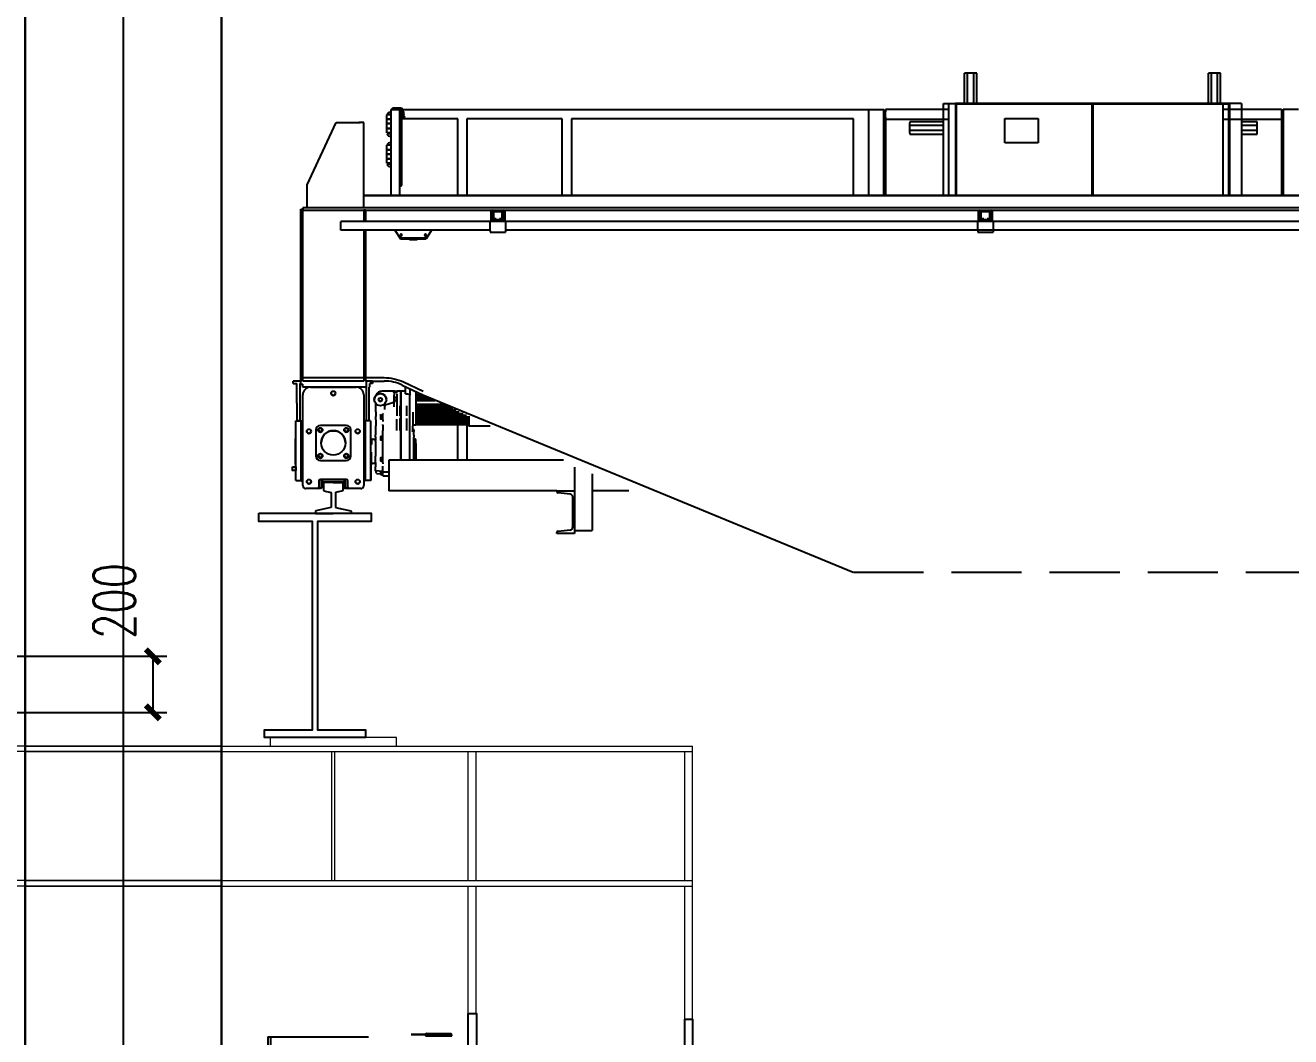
# Model space of a CAD drawing. Extents: x -1899985 to -450366, y 556196 to 2151267.
# Drawn here: x -1088745 to -1084231, y 577231 to 580838 of the extents above; entities that cross this region are included whole.
import ezdxf

# ---------------------------------------------------------------- set-up
doc = ezdxf.new("R2010")
doc.units = 0
doc.header["$LTSCALE"] = 1000
doc.header["$MEASUREMENT"] = 0
for name, pattern in [('DASH', [0.35, 0.25, -0.1]), ('DOTE', [2.42, 2, -0.2, 0.02, -0.2]), ('HIDDEN', [0.375, 0.25, -0.125])]:
    doc.linetypes.add(name, pattern=pattern)
doc.layers.get('Defpoints').update_dxf_attribs({"color": 210})
for name, color, linetype in [('A-AXIS-DOTE', 14, 'DOTE'), ('A-LIN-V', 9, 'Continuous'), ('COLUMN', 9, 'Continuous'), ('CRANE', 11, 'HIDDEN'), ('FAG16-10.02MA1-被', 7, 'Continuous'), ('FAG16-10MA1-端梁结构', 7, 'Continuous'), ('FAG16-20.02MA1-轴', 7, 'Continuous'), ('FHSGH10105-主梁-01', 7, 'Continuous'), ('FHSGH10105-主梁-04', 7, 'Continuous'), ('S-SB', 21, 'Continuous'), ('建-尺寸', 3, 'Continuous')]:
    doc.layers.add(name, color=color, linetype=linetype)
doc.layers.add('S-bkl', color=4, linetype='Continuous', lineweight=0)
doc.styles.add('A-DIM_T3', font='SIMPLEX', dxfattribs={"width": 0.705882, "bigfont": 'GBCBIG'})
doc.dimstyles.new('A-DIM-32-1.57159', dxfattribs={"dimscale": 31.815, "dimtxt": 2.975, "dimasz": 1, "dimexe": 1, "dimexo": 1, "dimgap": 1, "dimtad": 1, "dimdec": 0, "dimlfac": 1.571586, "dimzin": 0, "dimdsep": 46, "dimtxsty": 'A-DIM_T3', "dimblk": 'ARCHTICK', "dimcen": 0.09, "dimclrt": 7, "dimazin": 2, "dimtfac": 1, "dimtdec": 0, "dimtix": 1, "dimtmove": 2, "dimatfit": 3, "dimfxl": 0, "dimtolj": 1, "dimtzin": 0, "dimarcsym": 0})

# ---------------------------------------------------------------- blocks, each defined once
blk = doc.blocks.new('w4234')
at = {"layer": 'FAG16-10.02MA1-被', "color": 2, "linetype": 'Continuous'}
for p, q in [((1592785.4, -79065.9), (1592782.3, -79069.1)), ((1592782.3, -79069.1), (1592783.4, -79069.1)), ((1592782.3, -79069.1), (1592782.3, -79074.3)), ((1592783.4, -79074.3), (1592782.3, -79074.3)), ((1592876.6, -79069.1), (1592783.4, -79069.1)), ((1592783.4, -79074.3), (1592876.6, -79074.3)), ((1592784.7, -79074.3), (1592784.7, -79077.3)), ((1592786.4, -79065.9), (1592785.4, -79065.9)), ((1592786.4, -79065.9), (1592873.4, -79065.9)), ((1592876.6, -79069.1), (1592873.4, -79065.9)), ((1592874.2, -79077.3), (1592874.2, -79074.3)), ((1592876.6, -79074.3), (1592876.6, -79069.1))]:
    blk.add_line(p, q, dxfattribs=at)
at = {"layer": 'FAG16-10MA1-端梁结构', "color": 2, "linetype": 'Continuous'}
blk.add_line((1592782.3, -79069.5), (1592732, -79069.5), dxfattribs=at)
at = {"layer": 'FAG16-20.02MA1-轴', "color": 2, "linetype": 'Continuous'}
blk.add_line((1592732, -79069.5), (1592782.3, -79069.5), dxfattribs=at)
at = {"layer": 'FHSGH10105-主梁-01', "color": 2, "linetype": 'Continuous'}
for p, q in [((1592220.4, -79077.3), (1592220.4, -80420.6)), ((1592220.4, -79077.3), (1592579.4, -79077.3)), ((1592229.4, -79077.3), (1592229.4, -80420.6))]:
    blk.add_line(p, q, dxfattribs=at)
blk = doc.blocks.new('55555555rrrrrr-M')
at = {"layer": 'CRANE', "linetype": 'ByBlock', "ltscale": 2}
for points in [[(1510459, 580367.5), (1510859, 580367.5), (1510859, 580337.8), (1510668, 580337.8), (1510668, 579595.5), (1510839, 579595.5), (1510839, 579567.5), (1510479, 579567.5), (1510479, 579595.5), (1510650, 579595.5), (1510650, 580337.8), (1510459, 580337.8), (1510459, 580367.5)], [(1511205.4, 578182.9), (1511205.4, 578582.9), (1511235.1, 578582.9), (1511235.1, 578391.9), (1511977.4, 578391.9), (1511977.4, 578562.9), (1512005.4, 578562.9), (1512005.4, 578202.9), (1511977.4, 578202.9), (1511977.4, 578373.9), (1511235.1, 578373.9), (1511235.1, 578182.9), (1511205.4, 578182.9)]]:
    blk.add_lwpolyline(points, dxfattribs=at)
at = {"layer": 'S-bkl'}
for p, q in [((1509625.4, 579537.5), (1512005.4, 579537.5)), ((1512005.4, 578562.9), (1512005.4, 579537.5)), ((1509625.4, 579517.5), (1512005.4, 579517.5)), ((1510719, 579057.5), (1510719, 579517.5)), ((1510729, 579057.5), (1510729, 579517.5)), ((1511205.4, 579057.5), (1511205.4, 579517.5)), ((1511233.4, 579057.5), (1511233.4, 579517.5)), ((1511977.4, 579057.5), (1511977.4, 579517.5)), ((1509625.4, 579057.5), (1512005.4, 579057.5)), ((1509625.4, 579037.5), (1512005.4, 579037.5)), ((1511205.4, 578582.9), (1511205.4, 579037.5)), ((1511233.4, 578582.9), (1511233.4, 579037.5)), ((1511977.4, 578562.9), (1511977.4, 579037.5))]:
    blk.add_line(p, q, dxfattribs=at)
blk.add_lwpolyline([(1510499, 579537.5), (1510949, 579537.5), (1510949, 579567.5), (1510499, 579567.5)], close=True, dxfattribs=at)
at = {"layer": 'FHSGH10105-主梁-04'}
blk.add_blockref('w4234', (-81729.8, 657578.1), dxfattribs=at)
blk = doc.blocks.new('11')
at = {"color": 1, "linetype": 'DASH'}
blk.add_lwpolyline([(1594308.9, -77420.6), (1605666.4, -77420.6)], dxfattribs=at)
at = {"layer": 'A-LIN-V', "color": 1}
for p, q in [((1594716.4, -75640.3), (1594705.6, -75640.3)), ((1594705.6, -75749), (1594705.6, -75640.3)), ((1594716.4, -75640.3), (1594705.6, -75640.3)), ((1594705.6, -75749), (1594705.6, -75640.3)), ((1594738.2, -75640.3), (1594716.4, -75640.3)), ((1594716.4, -75749), (1594716.4, -75640.3)), ((1594738.2, -75640.3), (1594716.4, -75640.3)), ((1594716.4, -75749), (1594716.4, -75640.3)), ((1594738.2, -75749), (1594738.2, -75640.3)), ((1594749.1, -75640.3), (1594738.2, -75640.3)), ((1594738.2, -75749), (1594738.2, -75640.3)), ((1594749.1, -75640.3), (1594738.2, -75640.3)), ((1594749.1, -75749), (1594749.1, -75640.3)), ((1594749.1, -75749), (1594749.1, -75640.3)), ((1595586, -75640.3), (1595575.2, -75640.3)), ((1595575.2, -75749), (1595575.2, -75640.3)), ((1595586, -75640.3), (1595575.2, -75640.3)), ((1595575.2, -75749), (1595575.2, -75640.3)), ((1595607.8, -75640.3), (1595586, -75640.3)), ((1595586, -75749), (1595586, -75640.3)), ((1595607.8, -75640.3), (1595586, -75640.3)), ((1595586, -75749), (1595586, -75640.3)), ((1595607.8, -75749), (1595607.8, -75640.3)), ((1595618.7, -75640.3), (1595607.8, -75640.3)), ((1595607.8, -75749), (1595607.8, -75640.3)), ((1595618.7, -75640.3), (1595607.8, -75640.3)), ((1595618.7, -75749), (1595618.7, -75640.3)), ((1595618.7, -75749), (1595618.7, -75640.3)), ((1592651.5, -75781), (1592651.5, -75780.1)), ((1592651.5, -75780.1), (1592658.8, -75780.1)), ((1592658.8, -75770.7), (1592658.8, -75770.8)), ((1592658.8, -75770.7), (1592662.9, -75770.7)), ((1592658.8, -75770.8), (1592658.8, -76077.3)), ((1592691.4, -75770.8), (1592658.8, -75770.8)), ((1592662.9, -75770.3), (1592662.9, -75770.8)), ((1592665.1, -75770.8), (1592665.1, -75770.3)), ((1592665.1, -75770.7), (1592698.2, -75770.7)), ((1592695, -75764.9), (1592668.3, -75764.9)), ((1592668.3, -75767), (1592695, -75767)), ((1592694.6, -75770.8), (1592668.5, -75770.8)), ((1592691.4, -76077.3), (1592691.4, -75770.8)), ((1592697.9, -76039.3), (1592697.9, -75774.1)), ((1592697.9, -75780.1), (1592698.2, -75780.1)), ((1592698.2, -75770.3), (1592698.2, -75792)), ((1592700.4, -75792), (1592700.4, -75770.3)), ((1592700.4, -75770.7), (1594363.2, -75770.7)), ((1592700.4, -75777.9), (1592705.8, -75777.9)), ((1592700.4, -75781.8), (1592705.8, -75781.8)), ((1592705.8, -75781.8), (1592705.8, -75777.9)), ((1592705.8, -75787.9), (1592705.8, -75781.8)), ((1594363.2, -75770.7), (1594363.2, -76077.3)), ((1594363.2, -75770.7), (1594417.5, -75770.7)), ((1594417.5, -76077.3), (1594417.5, -75770.7)), ((1594419.2, -75778.4), (1594419.2, -75797.9)), ((1594648.7, -75770.7), (1594423, -75770.7)), ((1594423, -75770.7), (1594423, -75778.4)), ((1594423, -75797.9), (1594423, -75778.4)), ((1594630.6, -75749), (1594673, -75749)), ((1594630.6, -76077.3), (1594630.6, -75749)), ((1594648.7, -75749), (1595627, -75749)), ((1594648.7, -75749), (1594648.7, -76077.3)), ((1595651.3, -75749), (1594673, -75749)), ((1594673, -75749), (1594673, -76077.3)), ((1594675.7, -75751.7), (1594675.7, -76077.3)), ((1595161, -75751.7), (1594675.7, -75751.7)), ((1595161, -76077.3), (1595161, -75751.7)), ((1595163.2, -75751.7), (1595163.2, -76077.3)), ((1595648.5, -75751.7), (1595163.2, -75751.7)), ((1595627, -75749), (1595627, -76077.3)), ((1595836.3, -75770.7), (1595627, -75770.7)), ((1595648.5, -76077.3), (1595648.5, -75751.7)), ((1595693.6, -75749), (1595651.3, -75749)), ((1595651.3, -76077.3), (1595651.3, -75749)), ((1595693.6, -75749), (1595693.6, -76077.3)), ((1595836.3, -75770.7), (1595836.3, -75778.4)), ((1595836.3, -75778.4), (1595836.3, -75797.9)), ((1595840.1, -75797.9), (1595840.1, -75778.4)), ((1595841.7, -75770.7), (1595841.7, -76077.3)), ((1595896.1, -75770.7), (1595841.7, -75770.7)), ((1592360.3, -76039.2), (1592463.5, -75816.4)), ((1592463.5, -75816.4), (1592545.1, -75816.4)), ((1592532.7, -75816.4), (1592550.1, -75816.4)), ((1592562.4, -75816.4), (1592545.1, -75816.4)), ((1592562.4, -76120.8), (1592562.4, -75816.4)), ((1592658.8, -75789.2), (1592644.6, -75789.2)), ((1592644.6, -75805), (1592644.6, -75789.2)), ((1592658.8, -75805), (1592644.6, -75805)), ((1592644.6, -75820.7), (1592644.6, -75805)), ((1592644.6, -75805), (1592658.8, -75805)), ((1592658.8, -75820.7), (1592644.6, -75820.7)), ((1592658.8, -75821.8), (1592644.6, -75821.8)), ((1592644.6, -75837.6), (1592644.6, -75821.8)), ((1592650.1, -75821.8), (1592650.1, -75820.7)), ((1592698.2, -75786.6), (1592697.9, -75786.6)), ((1592897.9, -75803.4), (1592697.9, -75803.4)), ((1592700.4, -75787.9), (1592705.8, -75787.9)), ((1592705.8, -75788.8), (1592700.4, -75788.8)), ((1592709.1, -75795.3), (1592703.6, -75795.3)), ((1592703.6, -75797.5), (1592709.1, -75797.5)), ((1592705.8, -75787.9), (1592705.8, -75788.8)), ((1592709.1, -75797.5), (1592709.1, -75795.3)), ((1592897.9, -76077.3), (1592897.9, -75803.4)), ((1593270.7, -75803.4), (1592930.5, -75803.4)), ((1592930.5, -75803.4), (1592930.5, -76077.3)), ((1593270.7, -76077.3), (1593270.7, -75803.4)), ((1594308.8, -75803.4), (1593303.3, -75803.4)), ((1593303.3, -75803.4), (1593303.3, -76077.3)), ((1594308.8, -76077.3), (1594308.8, -75803.4)), ((1594423, -75797.9), (1594423, -75805.5)), ((1594423, -75805.5), (1594423, -76077.3)), ((1594648.7, -75805.5), (1594423, -75805.5)), ((1594509.9, -75814.3), (1594509.9, -75817.5)), ((1594630.6, -75814.3), (1594509.9, -75814.3)), ((1594509.9, -75827.3), (1594509.9, -75817.5)), ((1594509.9, -75844.7), (1594509.9, -75827.3)), ((1594630.6, -75827.3), (1594509.9, -75827.3)), ((1594848.6, -75801.7), (1594968.2, -75801.7)), ((1594848.6, -75888.7), (1594848.6, -75801.7)), ((1594968.2, -75801.7), (1594968.2, -75888.7)), ((1595836.3, -75805.5), (1595627, -75805.5)), ((1595749.3, -75814.3), (1595693.6, -75814.3)), ((1595749.3, -75827.3), (1595693.6, -75827.3)), ((1595749.3, -75817.5), (1595749.3, -75814.3)), ((1595749.3, -75827.3), (1595749.3, -75817.5)), ((1595749.3, -75844.7), (1595749.3, -75827.3)), ((1595836.3, -75797.9), (1595836.3, -75805.5)), ((1595836.3, -75805.5), (1595836.3, -76077.3)), ((1592644.6, -75837.6), (1592658.8, -75837.6)), ((1592644.6, -75853.3), (1592644.6, -75837.6)), ((1592658.8, -75837.6), (1592644.6, -75837.6)), ((1592658.8, -75853.3), (1592644.6, -75853.3)), ((1592658.8, -75856.6), (1592645.7, -75856.6)), ((1592650.1, -75856.6), (1592650.1, -75853.3)), ((1594630.6, -75844.7), (1594509.9, -75844.7)), ((1594509.9, -75854.4), (1594509.9, -75844.7)), ((1594509.9, -75854.4), (1594509.9, -75857.7)), ((1594509.9, -75857.7), (1594630.6, -75857.7)), ((1595749.3, -75844.7), (1595693.6, -75844.7)), ((1595693.6, -75857.7), (1595749.3, -75857.7)), ((1595749.3, -75854.4), (1595749.3, -75844.7)), ((1595749.3, -75857.7), (1595749.3, -75854.4)), ((1592658.8, -75897.9), (1592644.6, -75897.9)), ((1592644.6, -75913.7), (1592644.6, -75897.9)), ((1592644.6, -75913.7), (1592658.8, -75913.7)), ((1592658.8, -75913.7), (1592644.6, -75913.7)), ((1592644.6, -75929.4), (1592644.6, -75913.7)), ((1594968.2, -75888.7), (1594848.6, -75888.7)), ((1592658.8, -75929.4), (1592644.6, -75929.4)), ((1592658.8, -75930.5), (1592644.6, -75930.5)), ((1592644.6, -75946.3), (1592644.6, -75930.5)), ((1592658.8, -75946.3), (1592644.6, -75946.3)), ((1592644.6, -75946.3), (1592658.8, -75946.3)), ((1592644.6, -75962), (1592644.6, -75946.3)), ((1592658.8, -75962), (1592644.6, -75962)), ((1592658.8, -75965.3), (1592645.7, -75965.3)), ((1592650.1, -75930.5), (1592650.1, -75929.4)), ((1592650.1, -75965.3), (1592650.1, -75962)), ((1592360.3, -76120.8), (1592360.3, -76039.2)), ((1592691.4, -76042.5), (1592694.6, -76042.5)), ((1592562.4, -76077.3), (1605899.7, -76077.3)), ((1598840.1, -76077.3), (1592562.4, -76077.3)), ((1592338.5, -76125.1), (1592345, -76125.1)), ((1592338.5, -76640.8), (1592338.5, -76125.1)), ((1598840.1, -76120.8), (1592345, -76120.8)), ((1592345, -76120.8), (1592345, -76125.1)), ((1592345, -76640.8), (1592345, -76125.1)), ((1592345, -76129.5), (1592562.4, -76129.5)), ((1592569, -76129.5), (1592562.4, -76129.5)), ((1592562.4, -76129.5), (1592562.4, -76169.9)), ((1592569, -76129.5), (1593245.1, -76129.5)), ((1592569, -76129.5), (1592569, -76169.9)), ((1593016.3, -76166.7), (1593016.3, -76134.3)), ((1593018.7, -76134.3), (1593018.7, -76164.3)), ((1593021.2, -76129.5), (1593060.3, -76129.5)), ((1593027.7, -76131.9), (1593021.2, -76131.9)), ((1593024.4, -76135.2), (1593024.4, -76159.1)), ((1593026.1, -76159.1), (1593026.1, -76135.2)), ((1593053.8, -76131.9), (1593027.7, -76131.9)), ((1593027.7, -76133.5), (1593053.8, -76133.5)), ((1593060.3, -76131.9), (1593053.8, -76131.9)), ((1593055.4, -76135.2), (1593055.4, -76159.1)), ((1593057, -76159.1), (1593057, -76135.2)), ((1593062.7, -76164.2), (1593062.7, -76134.3)), ((1593065.2, -76134.3), (1593065.2, -76166.6)), ((1593245.1, -76129.5), (1594075.6, -76129.5)), ((1594075.6, -76129.5), (1605899.7, -76129.5)), ((1594755.5, -76166.7), (1594755.5, -76134.3)), ((1594757.9, -76134.3), (1594757.9, -76164.3)), ((1594760.4, -76129.5), (1594799.5, -76129.5)), ((1594766.9, -76131.9), (1594760.4, -76131.9)), ((1594763.6, -76135.2), (1594763.6, -76159.1)), ((1594765.3, -76159.1), (1594765.3, -76135.2)), ((1594793, -76131.9), (1594766.9, -76131.9)), ((1594766.9, -76133.5), (1594793, -76133.5)), ((1594799.5, -76131.9), (1594793, -76131.9)), ((1594794.6, -76135.2), (1594794.6, -76159.1)), ((1594796.2, -76159.1), (1594796.2, -76135.2)), ((1594801.9, -76164.2), (1594801.9, -76134.3)), ((1594804.4, -76134.3), (1594804.4, -76166.6)), ((1593212.5, -76169.9), (1592480.9, -76169.9)), ((1592480.9, -76173.2), (1592480.9, -76169.9)), ((1593013.6, -76169.9), (1592480.9, -76169.9)), ((1592480.9, -76173.2), (1592480.9, -76169.9)), ((1592480.9, -76200.4), (1592480.9, -76173.2)), ((1592480.9, -76197.1), (1592480.9, -76173.2)), ((1593013.6, -76166.7), (1593016.3, -76166.7)), ((1593013.6, -76166.7), (1593013.6, -76172.1)), ((1593013.6, -76202.6), (1593013.6, -76172.1)), ((1593019, -76164), (1593016.3, -76166.7)), ((1593016.3, -76166.7), (1593019, -76166.7)), ((1593019, -76162.3), (1593027.7, -76162.3)), ((1593019, -76166.7), (1593019, -76162.3)), ((1593019, -76166.7), (1593062.5, -76166.7)), ((1593034.8, -76160.7), (1593027.7, -76160.7)), ((1593027.7, -76162.3), (1593034.8, -76162.3)), ((1593034.8, -76162.3), (1593034.8, -76160.7)), ((1593034.8, -76162.3), (1593046.7, -76162.3)), ((1593053.8, -76160.7), (1593046.7, -76160.7)), ((1593046.7, -76160.7), (1593046.7, -76162.3)), ((1593046.7, -76162.3), (1593053.8, -76162.3)), ((1593053.8, -76162.3), (1593062.5, -76162.3)), ((1593062.5, -76166.7), (1593062.5, -76162.3)), ((1593065.2, -76166.7), (1593062.5, -76164)), ((1593062.5, -76166.7), (1593065.2, -76166.7)), ((1593065.2, -76166.7), (1593068, -76166.7)), ((1593068, -76166.7), (1593068, -76172.1)), ((1594752.8, -76169.9), (1593068, -76169.9)), ((1593068, -76172.1), (1593068, -76202.6)), ((1594082.1, -76169.9), (1593238.6, -76169.9)), ((1595647.6, -76169.9), (1594108.2, -76169.9)), ((1594752.8, -76166.7), (1594755.5, -76166.7)), ((1594752.8, -76166.7), (1594752.8, -76172.1)), ((1594752.8, -76202.6), (1594752.8, -76172.1)), ((1594758.2, -76164), (1594755.5, -76166.7)), ((1594755.5, -76166.7), (1594758.2, -76166.7)), ((1594758.2, -76162.3), (1594766.9, -76162.3)), ((1594758.2, -76166.7), (1594758.2, -76162.3)), ((1594758.2, -76166.7), (1594801.7, -76166.7)), ((1594774, -76160.7), (1594766.9, -76160.7)), ((1594766.9, -76162.3), (1594774, -76162.3)), ((1594774, -76162.3), (1594774, -76160.7)), ((1594774, -76162.3), (1594785.9, -76162.3)), ((1594793, -76160.7), (1594785.9, -76160.7)), ((1594785.9, -76160.7), (1594785.9, -76162.3)), ((1594785.9, -76162.3), (1594793, -76162.3)), ((1594793, -76162.3), (1594801.7, -76162.3)), ((1594801.7, -76166.7), (1594801.7, -76162.3)), ((1594804.4, -76166.7), (1594801.7, -76164)), ((1594801.7, -76166.7), (1594804.4, -76166.7)), ((1594804.4, -76166.7), (1594807.2, -76166.7)), ((1594807.2, -76166.7), (1594807.2, -76172.1)), ((1596207.2, -76169.9), (1594807.2, -76169.9)), ((1594807.2, -76172.1), (1594807.2, -76202.6)), ((1596378.3, -76169.9), (1595673.7, -76169.9)), ((1592480.9, -76200.4), (1592480.9, -76197.1)), ((1592981.8, -76200.4), (1592480.9, -76200.4)), ((1593013.6, -76200.4), (1592480.9, -76200.4)), ((1592562.4, -76200.4), (1592562.4, -76640.8)), ((1592569, -76200.4), (1592569, -76640.8)), ((1592673.6, -76200.4), (1592692.9, -76231.2)), ((1592785.3, -76229.1), (1592692.9, -76229.1)), ((1592692.9, -76229.1), (1592692.9, -76231.2)), ((1592692.9, -76231.2), (1592725.5, -76231.2)), ((1592725.5, -76231.2), (1592725.5, -76235.6)), ((1592752.7, -76235.6), (1592725.5, -76235.6)), ((1592752.7, -76231.2), (1592752.7, -76235.6)), ((1592752.7, -76231.2), (1592785.3, -76231.2)), ((1592804.6, -76200.4), (1592785.3, -76231.2)), ((1592785.3, -76231.2), (1592785.3, -76229.1)), ((1593013.6, -76202.6), (1593013.6, -76208)), ((1593013.6, -76208), (1593068, -76208)), ((1593525.3, -76200.4), (1593068, -76200.4)), ((1594752.8, -76200.4), (1593068, -76200.4)), ((1593068, -76202.6), (1593068, -76208)), ((1594394.9, -76200.4), (1593590.5, -76200.4)), ((1595264.5, -76200.4), (1594460.1, -76200.4)), ((1594752.8, -76202.6), (1594752.8, -76208)), ((1594752.8, -76208), (1594807.2, -76208)), ((1596207.2, -76200.4), (1594807.2, -76200.4)), ((1594807.2, -76202.6), (1594807.2, -76208)), ((1592338.5, -76640.8), (1592345, -76640.8)), ((1592338.5, -76749.5), (1592338.5, -76640.8)), ((1592345, -76738.7), (1592345, -76640.8)), ((1592562.4, -76640.8), (1592562.4, -76738.7)), ((1592569, -76640.8), (1592562.4, -76640.8)), ((1592569, -76640.8), (1592569, -76738.7)), ((1592562.4, -76727.8), (1592345, -76727.8)), ((1592635, -76727.8), (1592569, -76727.8)), ((1592311.1, -76747.3), (1592311.1, -76738.7)), ((1592338.5, -76738.7), (1592311.1, -76738.7)), ((1592311.1, -76747.3), (1592323.6, -76747.3)), ((1592323.6, -76818), (1592323.6, -76747.3)), ((1592338.5, -76738.7), (1592332.7, -76738.7)), ((1592334.5, -76747.3), (1592338.5, -76747.3)), ((1592334.5, -76747.3), (1592334.5, -76818)), ((1592338.5, -76749.5), (1592345, -76749.5)), ((1592562.4, -76738.7), (1592345, -76738.7)), ((1592345, -76760.4), (1592345, -76749.5)), ((1592570.4, -76760.4), (1592345, -76760.4)), ((1592372.2, -76760.4), (1592535.3, -76760.4)), ((1592535.3, -76760.4), (1592372.2, -76760.4)), ((1592405.4, -76760.4), (1592382.5, -76760.4)), ((1592405.4, -76760.4), (1592382.5, -76760.4)), ((1592435.3, -76760.4), (1592412.4, -76760.4)), ((1592435.3, -76760.4), (1592412.4, -76760.4)), ((1592464.6, -76760.4), (1592442.9, -76760.4)), ((1592464.6, -76760.4), (1592442.9, -76760.4)), ((1592495.1, -76760.4), (1592472.2, -76760.4)), ((1592495.1, -76760.4), (1592472.2, -76760.4)), ((1592524.9, -76760.4), (1592502.1, -76760.4)), ((1592524.9, -76760.4), (1592502.1, -76760.4)), ((1592584.2, -76738.7), (1592569, -76738.7)), ((1592570.4, -76738.7), (1592570.4, -76881.1)), ((1592584.2, -76760.4), (1592581.2, -76760.4)), ((1592581.2, -76881.1), (1592581.2, -76760.4)), ((1592584.2, -76738.7), (1592584.2, -76738.7)), ((1592584.2, -76738.7), (1592635, -76738.7)), ((1592593.7, -76738.7), (1592584.2, -76738.7)), ((1592584.2, -76760.4), (1592584.2, -76747.3)), ((1592593.7, -76747.3), (1592584.2, -76747.3)), ((1592593.7, -76738.7), (1592593.7, -76747.3)), ((1592665.5, -76774.5), (1592627.1, -76774.5)), ((1592672.7, -76774.5), (1592665.5, -76774.5)), ((1592665.5, -76774.5), (1592672.7, -76774.5)), ((1592670.6, -76776.7), (1592670.6, -76780)), ((1592672.7, -76774.5), (1592680.3, -76774.5)), ((1592672.7, -76774.5), (1592680.3, -76774.5)), ((1592673.6, -76778.3), (1592680.3, -76778.3)), ((1592694.5, -76774.5), (1592680.3, -76774.5)), ((1592694.5, -76774.5), (1592680.3, -76774.5)), ((1592680.3, -76774.9), (1592680.3, -76774.5)), ((1592680.3, -76774.9), (1592680.3, -76779.1)), ((1592710.8, -76774.5), (1592694.5, -76774.5)), ((1592694.5, -76774.9), (1592694.5, -76774.5)), ((1592710.8, -76774.5), (1592694.5, -76774.5)), ((1592694.5, -76774.9), (1592694.5, -76774.5)), ((1592694.5, -76774.9), (1592694.5, -76788.7)), ((1592694.5, -76788.7), (1592694.5, -76774.9)), ((1592699.3, -76752.9), (1592773.7, -76787.6)), ((1592774, -76775.7), (1592703.9, -76743.1)), ((1592710.8, -76784.3), (1592710.8, -76758.3)), ((1592727.1, -76765.9), (1592727.1, -76786.2)), ((1592747.7, -76775.5), (1592747.7, -76896.1)), ((1592323.6, -76818), (1592323.6, -76881)), ((1592334.5, -76818), (1592334.5, -76881)), ((1592345, -77111.5), (1592345, -76787.6)), ((1592562.4, -76787.6), (1592562.4, -77111.5)), ((1592605.3, -76840.8), (1592605.3, -76819.3)), ((1592642, -76822.1), (1592666.5, -76815.5)), ((1592670.6, -76781.1), (1592670.6, -76780)), ((1592670.6, -76781.2), (1592670.6, -76781.1)), ((1592670.6, -76781.2), (1592670.6, -76786.4)), ((1592670.6, -76786.4), (1592670.6, -76789.6)), ((1592670.6, -76802.8), (1592670.6, -76789.6)), ((1592670.6, -76812.4), (1592670.6, -76802.8)), ((1592670.6, -76812.4), (1592670.6, -76814.7)), ((1592670.6, -76830.3), (1592670.6, -76814.7)), ((1592672.7, -76778.9), (1592680.3, -76778.9)), ((1592672.7, -76809), (1592672.7, -76796.6)), ((1592673.6, -76795.7), (1592680.3, -76795.7)), ((1592680.3, -76809.9), (1592673.6, -76809.9)), ((1592680.3, -76784.3), (1592680.3, -76788.7)), ((1592680.3, -76788.7), (1592680.3, -76802.2)), ((1592680.3, -76802.2), (1592680.3, -76862.3)), ((1592694.5, -76788.7), (1592694.5, -76802.2)), ((1592694.5, -76802.2), (1592694.5, -76788.7)), ((1592694.5, -76802.2), (1592694.5, -76827)), ((1592694.5, -76827), (1592694.5, -76802.2)), ((1592727.1, -76786.2), (1592727.1, -76788.7)), ((1592727.1, -76802.2), (1592727.1, -76788.7)), ((1592727.1, -77021.3), (1592727.1, -76802.2)), ((1592747.7, -76786.2), (1592770.4, -76786.2)), ((1592747.7, -76787.8), (1592773.8, -76787.8)), ((1592747.7, -76791.8), (1592782.5, -76791.8)), ((1592747.7, -76794.5), (1592788.2, -76794.5)), ((1592747.7, -76797.7), (1592795, -76797.7)), ((1592747.7, -76799.9), (1592799.9, -76799.9)), ((1592747.7, -76803.6), (1592807.7, -76803.6)), ((1592747.7, -76808.1), (1592817.4, -76808.1)), ((1592747.7, -76821.1), (1592845.6, -76821.1)), ((1592747.7, -76823.3), (1592850.3, -76823.3)), ((1592773.7, -76787.6), (1594307.8, -77420.2)), ((1592605.3, -76848.8), (1592605.3, -76840.8)), ((1592605.3, -76848.8), (1592605.3, -76865.6)), ((1592605.3, -76877.6), (1592605.3, -76865.6)), ((1592622.7, -76874.2), (1592622.7, -76861.8)), ((1592624.9, -76860.9), (1592623, -76860.7)), ((1592623.6, -76860.9), (1592630.3, -76860.9)), ((1592630.3, -76854.4), (1592630.3, -76855.9)), ((1592630.3, -76859.1), (1592630.3, -76855.9)), ((1592630.3, -76862.3), (1592630.3, -76859.1)), ((1592630.3, -76874.2), (1592630.3, -76862.3)), ((1592638, -76840.1), (1592638, -76827.4)), ((1592691.2, -76827), (1592691.2, -76863.4)), ((1592694.5, -76827), (1592694.5, -76829.8)), ((1592694.5, -76829.8), (1592694.5, -76827)), ((1592694.5, -76829.8), (1592694.5, -76835.5)), ((1592694.5, -76835.5), (1592694.5, -76829.8)), ((1592694.5, -76838.3), (1592694.5, -76835.5)), ((1592694.5, -76835.5), (1592694.5, -76838.3)), ((1592694.5, -76838.3), (1592694.5, -76852.1)), ((1592694.5, -76852.1), (1592694.5, -76838.3)), ((1592694.5, -76854.9), (1592694.5, -76852.1)), ((1592694.5, -76852.1), (1592694.5, -76854.9)), ((1592694.5, -76854.9), (1592694.5, -76860.5)), ((1592694.5, -76860.5), (1592694.5, -76854.9)), ((1592694.5, -76860.5), (1592694.5, -76863.4)), ((1592694.5, -76863.4), (1592694.5, -76860.5)), ((1592694.5, -76863.4), (1592694.5, -76872.6)), ((1592694.5, -76872.6), (1592694.5, -76863.4)), ((1592716.2, -76863.4), (1592716.2, -76827)), ((1592736.9, -76849.5), (1592736.9, -76891.4)), ((1592747.7, -76825.6), (1592855.2, -76825.6)), ((1592747.7, -76827.9), (1592860.1, -76827.9)), ((1592747.7, -76829.3), (1592863.1, -76829.3)), ((1592747.7, -76831.6), (1592868, -76831.6)), ((1592747.7, -76834.7), (1592874.8, -76834.7)), ((1592747.7, -76836.1), (1592877.7, -76836.1)), ((1592747.7, -76837.4), (1592880.4, -76837.4)), ((1592747.7, -76841.5), (1592889.2, -76841.5)), ((1592747.7, -76843), (1592892.5, -76843)), ((1592747.7, -76848), (1592903.1, -76848)), ((1592747.7, -76854.2), (1592916.6, -76854.2)), ((1592747.7, -76860.2), (1592929.3, -76860.2)), ((1592747.7, -76866.7), (1592937.4, -76866.7)), ((1592937.4, -76863.9), (1592937.4, -76899.4)), ((1592319.6, -76935.5), (1592319.6, -76881.1)), ((1592319.6, -76881.1), (1592339.2, -76881.1)), ((1592319.6, -76881.1), (1592339.2, -76881.1)), ((1592334.5, -76881), (1592323.6, -76881)), ((1592329, -76881), (1592339.6, -76881)), ((1592329, -76881.1), (1592329, -76881)), ((1592339.2, -76935.5), (1592339.2, -76881.1)), ((1592339.6, -76913.7), (1592339.6, -76881)), ((1592339.6, -76881), (1592345, -76881)), ((1592339.6, -76881), (1592345, -76881)), ((1592339.6, -76881), (1592339.6, -76881)), ((1592339.6, -76881), (1592345, -76881)), ((1592339.6, -76951.2), (1592339.6, -76913.7)), ((1592340.1, -76881), (1592340.1, -76881)), ((1592340.3, -76881), (1592340.3, -76881)), ((1592391.2, -76913.1), (1592391.2, -77005.5)), ((1592499.9, -76896.8), (1592407.5, -76896.8)), ((1592499.9, -76896.8), (1592407.5, -76896.8)), ((1592516.2, -77005.5), (1592516.2, -76913.1)), ((1592567.9, -76881), (1592562.4, -76881)), ((1592567.9, -76881), (1592562.4, -76881)), ((1592567.9, -76881), (1592562.4, -76881)), ((1592567.9, -76881), (1592567.9, -76913.7)), ((1592567.9, -76881), (1592567.9, -76881)), ((1592570.7, -76881.1), (1592567.9, -76881.1)), ((1592587, -76881.1), (1592567.9, -76881.1)), ((1592567.9, -76913.7), (1592567.9, -76951.2)), ((1592587, -76881.1), (1592576.2, -76881.1)), ((1592587, -76881.1), (1592587, -76935.5)), ((1592607.3, -76910.9), (1592604.3, -76910.9)), ((1592604.3, -76910.9), (1592607.3, -76910.9)), ((1592604.3, -76910.9), (1592604.3, -76930.3)), ((1592605.3, -76877.6), (1592605.3, -76879.5)), ((1592605.3, -76879.5), (1592605.3, -76895.5)), ((1592605.3, -76895.5), (1592605.3, -76898.2)), ((1592605.3, -76910.9), (1592605.3, -76898.2)), ((1592605.3, -76910.9), (1592607.3, -76910.9)), ((1592630.3, -76875.1), (1592623.6, -76875.1)), ((1592630.3, -76877.4), (1592630.3, -76874.2)), ((1592630.3, -76877.4), (1592630.3, -76879.8)), ((1592630.3, -76879.8), (1592630.3, -76883)), ((1592630.3, -76896.5), (1592630.3, -76893.5)), ((1592630.3, -76896.5), (1592630.3, -76915.3)), ((1592680.3, -76915.3), (1592680.3, -76874.2)), ((1592691.2, -76872.6), (1592691.2, -76915.3)), ((1592694.5, -76872.6), (1592694.5, -76875.5)), ((1592694.5, -76875.5), (1592694.5, -76872.6)), ((1592694.5, -76875.5), (1592694.5, -76881.1)), ((1592694.5, -76881.1), (1592694.5, -76875.5)), ((1592694.5, -76883.9), (1592694.5, -76881.1)), ((1592694.5, -76881.1), (1592694.5, -76883.9)), ((1592694.5, -76883.9), (1592694.5, -76894)), ((1592694.5, -76894), (1592694.5, -76883.9)), ((1592694.5, -76896.9), (1592694.5, -76894)), ((1592694.5, -76894), (1592694.5, -76896.9)), ((1592694.5, -76896.9), (1592694.5, -76915.3)), ((1592694.5, -76915.3), (1592694.5, -76896.9)), ((1592716.2, -76915.3), (1592716.2, -76872.6)), ((1592736.9, -76891.4), (1592736.9, -76898.3)), ((1592736.9, -76914.2), (1592736.9, -76898.3)), ((1592736.9, -76911.5), (1592739, -76911.5)), ((1592736.9, -76911.5), (1592739, -76911.5)), ((1592747.7, -76896.1), (1592739, -76896.1)), ((1592741.2, -76913.7), (1592741.2, -76919.2)), ((1592747.7, -76871.1), (1592937.4, -76871.1)), ((1592747.7, -76873.4), (1592937.4, -76873.4)), ((1592747.7, -76875.9), (1592937.4, -76875.9)), ((1592747.7, -76880.1), (1592937.4, -76880.1)), ((1592747.7, -76883.9), (1592937.4, -76883.9)), ((1592747.7, -76887.2), (1592937.4, -76887.2)), ((1592747.7, -76889.9), (1592937.4, -76889.9)), ((1592747.7, -76892.5), (1592937.4, -76892.5)), ((1592747.7, -76893.9), (1592937.4, -76893.9)), ((1592937.4, -76895), (1592747.7, -76895)), ((1592897.9, -76981.8), (1592897.9, -76895)), ((1592930.5, -76895), (1592930.5, -77021.3)), ((1593013.4, -76899.4), (1592937.4, -76899.4)), ((1592317.4, -76949.1), (1592317.4, -77030.5)), ((1592319.6, -77038.7), (1592319.6, -76935.5)), ((1592339.2, -77038.7), (1592339.2, -76935.5)), ((1592339.2, -76946.3), (1592339.6, -76946.3)), ((1592339.2, -76951.8), (1592345, -76951.8)), ((1592339.6, -76951.2), (1592345, -76951.2)), ((1592339.6, -76951.2), (1592339.6, -76951.8)), ((1592562.4, -76951.2), (1592567.9, -76951.2)), ((1592562.4, -76951.8), (1592567.4, -76951.8)), ((1592567.4, -76951.2), (1592567.4, -77038.7)), ((1592587, -76935.5), (1592587, -77038.7)), ((1592589.2, -76949.1), (1592589.2, -76958.9)), ((1592590.1, -76949.5), (1592589.2, -76949.5)), ((1592590.1, -76964.6), (1592590.1, -76949.5)), ((1592590.1, -76949.7), (1592590.1, -76964.6)), ((1592590.1, -76957.1), (1592590.1, -76957.1)), ((1592593.4, -76946.3), (1592603.2, -76946.3)), ((1592604.3, -76937.2), (1592604.3, -76930.3)), ((1592604.3, -76937.2), (1592604.3, -76951.2)), ((1592604.3, -76954.5), (1592604.3, -76951.2)), ((1592604.3, -76954.5), (1592604.3, -77006.5)), ((1592622.7, -76949.2), (1592622.7, -76936.8)), ((1592623.6, -76935.9), (1592630.3, -76935.9)), ((1592630.3, -76950.1), (1592623.6, -76950.1)), ((1592630.3, -77025.3), (1592630.3, -76915.3)), ((1592694.5, -76915.3), (1592694.5, -77021.3)), ((1592694.5, -77021.3), (1592694.5, -76915.3)), ((1592741.2, -76932.3), (1592741.2, -76919.2)), ((1592741.2, -76932.3), (1592741.2, -76939.1)), ((1592741.2, -77021.3), (1592741.2, -76939.1)), ((1592742.3, -76946.3), (1592745.6, -76946.3)), ((1592746.7, -76947.4), (1592746.7, -77021.3)), ((1592589.2, -76992), (1592589.2, -77030.5)), ((1592746.7, -76962.6), (1592747.7, -76962.6)), ((1592749.9, -77014.8), (1592749.9, -76964.8)), ((1592897.9, -77021.3), (1592897.9, -76981.8)), ((1592319.6, -77093.1), (1592319.6, -77038.7)), ((1592345, -77027.9), (1592339.2, -77027.9)), ((1592339.6, -77030), (1592339.2, -77030)), ((1592339.2, -77093.1), (1592339.2, -77038.7)), ((1592339.6, -77027.9), (1592339.6, -77032.7)), ((1592345, -77032.7), (1592339.6, -77032.7)), ((1592339.6, -77062.6), (1592339.6, -77032.7)), ((1592339.6, -77032.7), (1592345, -77032.7)), ((1592407.5, -77021.8), (1592499.9, -77021.8)), ((1592567.4, -77027.9), (1592562.4, -77027.9)), ((1592567.9, -77032.7), (1592562.4, -77032.7)), ((1592562.4, -77032.7), (1592567.4, -77032.7)), ((1592567.9, -77032.7), (1592567.9, -77062.6)), ((1592587, -77038.7), (1592587, -77093.1)), ((1592587.9, -77034.6), (1592587.9, -77038.7)), ((1592587.9, -77038.7), (1592587.9, -77093)), ((1592590.2, -77030.5), (1592589.2, -77030.5)), ((1592590.1, -77022.4), (1592590.1, -77022.4)), ((1592596, -77033.2), (1592593.4, -77033.2)), ((1592603.2, -77033.2), (1592596, -77033.2)), ((1592604.3, -77009.8), (1592604.3, -77006.5)), ((1592604.3, -77026.2), (1592604.3, -77009.8)), ((1592604.3, -77029.5), (1592604.3, -77026.2)), ((1592604.3, -77029.5), (1592604.3, -77044.4)), ((1592604.3, -77058.9), (1592604.3, -77044.4)), ((1592604.3, -77049), (1592604.3, -77049.5)), ((1592622.7, -77024.2), (1592622.7, -77011.8)), ((1592623.6, -77010.9), (1592630.3, -77010.9)), ((1592630.3, -77025.1), (1592623.6, -77025.1)), ((1592630.3, -77028.4), (1592630.3, -77025.3)), ((1592630.3, -77030.9), (1592630.3, -77028.4)), ((1592630.3, -77030.9), (1592630.3, -77034.1)), ((1592630.3, -77045.4), (1592630.3, -77042.4)), ((1592630.3, -77063.9), (1592630.3, -77045.4)), ((1593274.8, -77021.3), (1592652.2, -77021.3)), ((1592652.2, -77021.3), (1592652.2, -77130)), ((1592747.7, -77016.9), (1592746.7, -77016.9)), ((1592920, -77021.3), (1592885.8, -77021.3)), ((1593314.2, -77045.4), (1593314.2, -77130)), ((1592319.6, -77093.1), (1592339.2, -77093.1)), ((1592339.2, -77093), (1592339.6, -77093)), ((1592339.6, -77095.2), (1592339.6, -77062.6)), ((1592499.9, -77089.8), (1592407.5, -77089.8)), ((1592410.1, -77089.8), (1592410.1, -77120.3)), ((1592413.6, -77089.8), (1592413.6, -77117)), ((1592493, -77089.8), (1592493, -77117)), ((1592496.5, -77089.8), (1592496.5, -77120.3)), ((1592567.9, -77062.6), (1592567.9, -77095.2)), ((1592587, -77093.1), (1592567.9, -77093.1)), ((1592587.9, -77093), (1592587, -77093)), ((1592630.3, -77061.2), (1592604.3, -77058.9)), ((1592607.5, -77068.8), (1592605.9, -77059)), ((1592607.5, -77068.8), (1592622.7, -77070.2)), ((1592622.7, -77072), (1592622.7, -77060.5)), ((1592630.3, -77072.9), (1592623.6, -77072.9)), ((1592630.3, -77073.7), (1592630.3, -77063.9)), ((1592652.2, -77063.9), (1592630.3, -77063.9)), ((1592630.3, -77076.7), (1592630.3, -77073.7)), ((1592630.3, -77076.7), (1592652.2, -77076.7)), ((1593377.3, -77069.1), (1593377.3, -77271.3)), ((1592339.6, -77095.2), (1592345, -77095.2)), ((1592396.7, -77122.4), (1592355.9, -77122.4)), ((1592408.2, -77122.4), (1592396.7, -77122.4)), ((1592410.1, -77120.3), (1592401, -77120.3)), ((1592402.1, -77095.2), (1592402.1, -77116.9)), ((1592411.7, -77119.1), (1592408.2, -77122.4)), ((1592408.2, -77122.4), (1592408.2, -77120.3)), ((1592413.6, -77117), (1592410.1, -77120.3)), ((1592411, -77120.2), (1592410.6, -77120.2)), ((1592414.6, -77116.9), (1592411, -77120.2)), ((1592411, -77119.8), (1592411, -77120.2)), ((1592411.8, -77118.7), (1592411.7, -77119.1)), ((1592411.7, -77119.1), (1592411.7, -77118.8)), ((1592415, -77101.5), (1592413.6, -77117)), ((1592415.9, -77101.4), (1592414.6, -77116.9)), ((1592414.6, -77106.2), (1592414.6, -77116.9)), ((1592486.5, -77100.6), (1592416.3, -77100.6)), ((1592488.4, -77098.5), (1592418.2, -77098.5)), ((1592419.3, -77102), (1592419.3, -77128.8)), ((1592420.3, -77130.2), (1592445.4, -77136)), ((1592453.7, -77100.6), (1592420.6, -77100.6)), ((1592446.5, -77137.3), (1592446.5, -77188)), ((1592453.7, -77100.6), (1592486.9, -77100.6)), ((1592461, -77137.3), (1592461, -77188)), ((1592487.2, -77130.2), (1592462.1, -77136)), ((1592488.3, -77102), (1592488.3, -77128.8)), ((1592491.1, -77119.1), (1592489.7, -77103.6)), ((1592491.1, -77119.1), (1592491.1, -77100)), ((1592494.6, -77122.4), (1592491.1, -77119.1)), ((1592493, -77117), (1592491.6, -77101.5)), ((1592496.5, -77120.3), (1592493, -77117)), ((1592494.6, -77122.4), (1592494.6, -77118.5)), ((1592510.8, -77122.4), (1592494.6, -77122.4)), ((1592506.5, -77120.3), (1592496.5, -77120.3)), ((1592505.4, -77116.9), (1592505.4, -77095.2)), ((1592551.6, -77122.4), (1592510.8, -77122.4)), ((1592567.9, -77095.2), (1592562.4, -77095.2)), ((1593251.2, -77130), (1592652.2, -77130)), ((1593251.2, -77132.8), (1593251.2, -77130)), ((1593251.2, -77130), (1593314.2, -77130)), ((1593298.4, -77142.2), (1593255.8, -77137.9)), ((1593314.2, -77130), (1593314.2, -77282.2)), ((1593507.9, -77130), (1593377.3, -77130)), ((1593307.7, -77259.7), (1593307.7, -77152.5)), ((1592390.1, -77203.1), (1592390.1, -77210.6)), ((1592390.1, -77210.6), (1592453.7, -77210.6)), ((1592445.4, -77189.3), (1592391.2, -77201.8)), ((1592517.4, -77210.6), (1592453.7, -77210.6)), ((1592462.1, -77189.3), (1592516.3, -77201.8)), ((1592517.4, -77203.1), (1592517.4, -77210.6)), ((1593255.8, -77274.2), (1593298.4, -77269.9)), ((1593314.2, -77271.3), (1593377.3, -77271.3)), ((1593251.2, -77282.2), (1593251.2, -77279.3)), ((1593314.2, -77282.2), (1593251.2, -77282.2))]:
    blk.add_line(p, q, dxfattribs=at)
blk.add_lwpolyline([(1592307.7, -77044.5), (1592320, -77044.5), (1592320, -77058.3), (1592307.7, -77058.3)], close=True, dxfattribs=at)
for centre, radius in [((1592453.7, -76782.1), 7.83), ((1592621.6, -76805), 21.7), ((1592366.8, -76918), 7.83), ((1592407.5, -76913.1), 6.52), ((1592499.9, -76913.1), 6.52), ((1592540.7, -76918), 7.83), ((1592453.7, -76959.3), 43.5), ((1592407.5, -77005.5), 6.52), ((1592499.9, -77005.5), 6.52), ((1592366.8, -77097.4), 7.83), ((1592540.7, -77097.4), 7.83)]:
    blk.add_circle(centre, radius, dxfattribs=at)
for centre, radius, start, end in [((1592654.4, -75789.2), 8.7, 60.002, 180), ((1592668.3, -75770.3), 5.43, 90, 180), ((1592668.3, -75770.3), 3.26, 90, 180), ((1592668.5, -75774.1), 3.26, 90, 90.5496), ((1592694.6, -75774.1), 3.26, 0, 90), ((1592695, -75770.3), 5.43, 360, 90), ((1592695, -75770.3), 3.26, 360, 90), ((1594415.3, -75778.4), 7.61, 0, 73.3985), ((1594415.3, -75778.4), 3.8, 0, 55.1501), ((1595843.9, -75778.4), 7.61, 106.6016, 180), ((1595843.9, -75778.4), 3.8, 124.8499, 180), ((1592703.6, -75792), 5.43, 180, 270), ((1592703.6, -75792), 3.26, 180, 270), ((1594415.3, -75797.9), 3.8, 304.8499, 0), ((1594415.3, -75797.9), 7.61, 286.6016, 0), ((1595843.9, -75797.9), 7.61, 180, 253.3985), ((1595843.9, -75797.9), 3.8, 180, 235.1501), ((1592654.4, -75856.6), 8.7, 180, 299.998), ((1592654.4, -75897.9), 8.7, 60.0019, 180), ((1592654.4, -75965.3), 8.7, 180, 299.9981), ((1592694.6, -76039.3), 3.26, 270, 0), ((1593021.2, -76134.3), 4.89, 90, 180), ((1593021.2, -76134.3), 2.45, 90, 180), ((1593027.7, -76135.2), 3.26, 90, 180), ((1593027.7, -76135.2), 1.63, 90, 180), ((1593053.8, -76135.2), 3.26, 360, 90), ((1593053.8, -76135.2), 1.63, 360, 90), ((1593060.3, -76134.3), 4.89, 0, 90), ((1593060.3, -76134.3), 2.45, 0, 90), ((1594760.4, -76134.3), 4.89, 90, 180), ((1594760.4, -76134.3), 2.45, 90, 180), ((1594766.9, -76135.2), 3.26, 90, 180), ((1594766.9, -76135.2), 1.63, 90, 180), ((1594793, -76135.2), 3.26, 360, 90), ((1594793, -76135.2), 1.63, 360, 90), ((1594799.5, -76134.3), 4.89, 0, 90), ((1594799.5, -76134.3), 2.45, 0, 90), ((1593027.7, -76159.1), 3.26, 180, 270), ((1593027.7, -76159.1), 1.63, 180, 270), ((1593053.8, -76159.1), 1.63, 270, 360), ((1593053.8, -76159.1), 3.26, 270, 0), ((1594766.9, -76159.1), 3.26, 180, 270), ((1594766.9, -76159.1), 1.63, 180, 270), ((1594793, -76159.1), 1.63, 270, 360), ((1594793, -76159.1), 3.26, 270, 360), ((1592695.6, -76218.2), 3.26, 36.3813, 216.3813), ((1592695.6, -76218.2), 3.26, 216.3813, 36.3813), ((1592782.6, -76218.2), 3.26, 46.5128, 226.5128), ((1592782.6, -76218.2), 3.26, 226.5128, 46.5128), ((1592635, -76890.8), 163, 64.9994, 90), ((1592372.2, -76787.6), 27.2, 90, 180), ((1592372.2, -76787.6), 27.2, 90, 180), ((1592535.3, -76787.6), 27.2, 0, 90), ((1592627.1, -76796.3), 21.7, 90, 161.6393), ((1592635, -76890.8), 152.2, 64.9994, 90), ((1592672.7, -76776.7), 2.17, 90, 180), ((1592672.7, -76776.7), 2.17, 90, 180), ((1592673.6, -76779.2), 0.87, 90, 161.286), ((1592453.7, -76782.1), 7.83, 180, 359.9997), ((1592453.7, -76782.1), 7.83, 180, 359.9997), ((1592453.7, -76782.1), 7.83, 269.6803, 272.4617), ((1592621.6, -76805), 21.7, 359.9997, 179.9997), ((1592621.6, -76805), 6.52, 180.0001, 179.9999), ((1592621.6, -76805), 6.52, 180, 359.9997), ((1592643.4, -76827.4), 5.43, 105, 180), ((1592665.1, -76810.3), 5.43, 285, 0), ((1592672.7, -76781.1), 2.17, 90, 180), ((1592673.6, -76796.6), 0.87, 90, 180), ((1592673.6, -76809), 0.87, 180, 270), ((1593400.6, -65976), 10830.2, 266.34794, 266.43437), ((1592625.9, -76857.8), 4.64, 179.997, 206.9395), ((1592623.6, -76861.8), 0.87, 90, 180), ((1592612.7, -76854), 12.3, 325.2997, 326.8004), ((1592661.3, -76869.7), 44.4, 122.1479, 123.2882), ((1592407.5, -76913.1), 16.3, 90, 180), ((1592407.5, -76913.1), 16.3, 90, 180), ((1592407.5, -76913.1), 7.83, 180.0002, 179.9998), ((1592407.5, -76913.1), 7.83, 180, 359.9997), ((1592407.5, -76913.1), 6.52, 180, 359.9997), ((1592499.9, -76913.1), 7.84, 180.0002, 179.9998), ((1592499.9, -76913.1), 7.83, 180, 359.9997), ((1592499.9, -76913.1), 6.52, 180, 359.9997), ((1592499.9, -76913.1), 16.3, 0, 90), ((1592499.9, -76913.1), 16.3, 0, 90), ((1592623.6, -76874.2), 0.87, 180, 270), ((1592739, -76898.3), 2.17, 90, 180), ((1592739, -76913.7), 2.17, 0, 90), ((1592739, -76913.7), 2.17, 0, 90), ((1592325, -76949.1), 7.61, 135.5847, 180), ((1592366.8, -76918), 7.83, 180, 359.9997), ((1592366.8, -76918), 7.83, 180, 359.9997), ((1592366.8, -76918), 7.83, 269.6803, 272.4617), ((1592453.7, -76959.3), 43.5, 359.9997, 179.9997), ((1592540.7, -76918), 7.83, 180, 359.9997), ((1592540.7, -76918), 7.83, 269.6804, 272.4616), ((1592540.7, -76918), 7.83, 269.6803, 272.4617), ((1592581.6, -76949.1), 7.61, 0, 44.4153), ((1592593.4, -76949.5), 3.26, 90, 180), ((1592603.2, -76945.2), 1.09, 270, 0), ((1592623.6, -76936.8), 0.87, 90, 180), ((1592623.6, -76949.2), 0.87, 180, 270), ((1592742.3, -76945.2), 1.09, 180, 270), ((1592745.6, -76947.4), 1.09, 0, 90), ((1592407.5, -77005.5), 7.83, 180.0002, 179.9998), ((1592499.9, -77005.5), 7.83, 180.0002, 179.9998), ((1592747.7, -76964.8), 2.17, 0, 90), ((1592325, -77030.5), 7.61, 180, 224.4477), ((1592407.5, -77005.5), 16.3, 180, 270), ((1592407.5, -77005.5), 7.83, 180, 359.9997), ((1592407.5, -77005.5), 6.52, 180, 359.9997), ((1592499.9, -77005.5), 7.83, 180, 359.9997), ((1592499.9, -77005.5), 6.52, 180, 359.9997), ((1592499.9, -77005.5), 16.3, 270, 0), ((1592581.6, -77030.5), 7.61, 315.5847, 0), ((1592593.3, -77030.1), 3.18, 188.1066, 270.9487), ((1592603.2, -77034.3), 1.09, 0, 90), ((1592623.6, -77011.8), 0.87, 90, 180), ((1592623.6, -77024.2), 0.87, 180, 270), ((1592747.7, -77014.8), 2.17, 270, 0), ((1592407.5, -77095.2), 5.43, 90, 180), ((1592499.9, -77095.2), 5.43, 0, 90), ((1592623.6, -77072), 0.87, 180, 270), ((1592355.9, -77111.5), 10.9, 180, 270), ((1592366.8, -77097.4), 7.83, 180, 359.9997), ((1592366.8, -77097.4), 7.83, 269.6804, 272.4616), ((1592366.8, -77097.4), 7.83, 269.6803, 272.4617), ((1592366.8, -77097.4), 7.83, 357.8645, 359.9997), ((1592366.8, -77097.4), 7.83, 357.8645, 359.9997), ((1592396.7, -77116.9), 5.43, 270, 0), ((1592418.2, -77101.8), 3.26, 90, 175), ((1592416.3, -77103.9), 3.26, 90, 112.2065), ((1592419.2, -77101.7), 3.26, 160.6811, 175), ((1592420.6, -77128.8), 1.36, 180, 257), ((1592420.7, -77102), 1.36, 90, 180), ((1592445.1, -77137.3), 1.36, 0, 77), ((1592462.4, -77137.3), 1.36, 103, 180), ((1592486.5, -77103.9), 3.26, 5, 90), ((1592486.9, -77102), 1.36, 0, 90), ((1592486.9, -77128.8), 1.36, 283, 0), ((1592488.4, -77101.8), 3.26, 5, 90), ((1592510.8, -77116.9), 5.43, 180, 270), ((1592540.7, -77097.4), 7.83, 180, 359.9997), ((1592540.7, -77097.4), 7.83, 180, 182.1371), ((1592540.7, -77097.4), 7.83, 180, 182.1371), ((1592540.7, -77097.4), 7.83, 269.6804, 272.4616), ((1592540.7, -77097.4), 7.83, 269.6803, 272.4617), ((1592551.6, -77111.5), 10.9, 270, 0), ((1593256.3, -77132.8), 5.16, 180, 264.2894), ((1593297.4, -77152.5), 10.3, 0, 84.2894), ((1592391.5, -77203.1), 1.36, 103, 180), ((1592445.1, -77188), 1.36, 283, 0), ((1592462.4, -77188), 1.36, 180, 257), ((1592516, -77203.1), 1.36, 0, 77), ((1593256.3, -77279.3), 5.16, 95.7106, 180), ((1593297.4, -77259.7), 10.3, 275.7106, 0)]:
    blk.add_arc(centre, radius, start, end, dxfattribs=at)
for points, knots in [([(1592623, -76860.7), (1592622.9, -76860.7), (1592622.9, -76860.7), (1592622.7, -76860.6), (1592622.7, -76860.6), (1592622.6, -76860.6), (1592622.5, -76860.5), (1592622.4, -76860.5), (1592622.4, -76860.5), (1592622.3, -76860.5), (1592622.3, -76860.5), (1592622.3, -76860.5), (1592622.3, -76860.4), (1592622.2, -76860.4), (1592622.2, -76860.4), (1592622.1, -76860.3), (1592622.1, -76860.3), (1592622, -76860.3), (1592622, -76860.2), (1592622, -76860.2), (1592622, -76860.2), (1592622, -76860.2), (1592621.9, -76860.2), (1592621.9, -76860.1), (1592621.8, -76860), (1592621.8, -76860), (1592621.8, -76860), (1592621.8, -76860), (1592621.8, -76860), (1592621.8, -76859.9), (1592621.8, -76859.9), (1592621.8, -76859.9), (1592621.8, -76859.9)], [0, 0, 0, 0, 0.125, 0.125, 0.25, 0.25, 0.375, 0.375, 0.4375, 0.4375, 0.46875, 0.46875, 0.5, 0.5, 0.625, 0.625, 0.6875, 0.6875, 0.71875, 0.734375, 0.734375, 0.75, 0.75, 0.875, 0.875, 0.9375, 0.9375, 0.953125, 0.953125, 0.96875, 0.96875, 1, 1, 1, 1]), ([(1592637.4, -76832.7), (1592637.4, -76832.7), (1592637.4, -76832.7), (1592637.4, -76832.7), (1592637.4, -76832.7), (1592637.4, -76832.7), (1592637.4, -76832.7), (1592637.5, -76832.6), (1592637.5, -76832.6), (1592637.5, -76832.6), (1592637.5, -76832.6), (1592637.5, -76832.6), (1592637.5, -76832.5), (1592637.5, -76832.5), (1592637.5, -76832.5), (1592637.6, -76832.5), (1592637.6, -76832.5), (1592637.6, -76832.4), (1592637.6, -76832.4), (1592637.6, -76832.4), (1592637.6, -76832.3), (1592637.7, -76832.3), (1592637.7, -76832.2), (1592637.7, -76832.2), (1592637.7, -76832.1), (1592637.7, -76832.1), (1592637.7, -76832.1), (1592637.8, -76832), (1592637.8, -76831.9), (1592637.8, -76831.9), (1592637.8, -76831.7), (1592637.9, -76831.6), (1592637.9, -76831.4), (1592637.9, -76831.3), (1592637.9, -76831.3)], [0.6385886, 0.6385886, 0.6385886, 0.6385886, 0.6433197, 0.6504282, 0.6573568, 0.6660077, 0.6778287, 0.6902811, 0.7011771, 0.7111804, 0.7208221, 0.7291295, 0.7384214, 0.7475006, 0.7548259, 0.7603841, 0.7655208, 0.7725608, 0.781556, 0.7949405, 0.8074529, 0.8186803, 0.8286102, 0.8372735, 0.8450561, 0.8527269, 0.8602938, 0.8677705, 0.8765767, 0.8878706, 0.9017041, 0.9179282, 0.9359027, 0.9547162, 0.9547162, 0.9547162, 0.9547162]), ([(1592736.9, -76914.2), (1592736.9, -76914.2), (1592736.9, -76914.4), (1592736.8, -76914.7), (1592736.7, -76914.9), (1592736.6, -76915.3), (1592736.4, -76915.8), (1592736, -76916.5), (1592735.6, -76917.3), (1592735.1, -76918), (1592734.8, -76918.4), (1592734.7, -76918.7)], [0, 0, 0, 0, 0.059025, 0.120426, 0.184239, 0.250489, 0.369441, 0.499862, 0.749772, 0.853811, 1, 1, 1, 1])]:
    blk.add_open_spline(points, degree=3, knots=knots, dxfattribs=at)
blk = doc.blocks.new('23423wer')
at = {"layer": 'S-SB', "xscale": 0.735970624901321, "yscale": 0.735970624901321, "zscale": 0.735970624901321}
blk.add_blockref('11', (-2850596.9, 597906.1), dxfattribs=at)
blk = doc.blocks.new('55555')
at = {"layer": 'COLUMN'}
for points in [[(-350, 700), (-350, -14200), (350, -14200), (350, 700)], [(16850, 700), (16850, -14200), (16150, -14200), (16150, 700)]]:
    blk.add_lwpolyline(points, close=True, dxfattribs=at)
blk = doc.blocks.new('_ArchTick')
at = {"color": 0, "linetype": 'ByBlock', "const_width": 0.4}
blk.add_lwpolyline([(-0.5, -0.5), (0.5, 0.5)], dxfattribs=at)
blk = doc.blocks.new('*D73')
at = {"layer": 'Defpoints', "color": 0}
for p in [(4649.9, 3356.7), (4649.9, 3229.5), (5101.7, 3229.5)]:
    blk.add_point(p, dxfattribs=at)
at = {"layer": '建-尺寸', "color": 0, "lineweight": -2}
for p, q in [((4681.7, 3356.7), (5133.5, 3356.7)), ((5101.7, 3356.7), (5101.7, 3229.5)), ((4681.7, 3229.5), (5133.5, 3229.5))]:
    blk.add_line(p, q, dxfattribs=at)
at = {"layer": '建-尺寸', "color": 0, "lineweight": -2, "xscale": 31.81500000375274, "yscale": 31.81500000375274, "zscale": 31.81500000375274}
for p, rotation in [((5101.7, 3356.7), 90), ((5101.7, 3229.5), 270)]:
    blk.add_blockref('_ArchTick', p, dxfattribs=dict(at, rotation=rotation))
at = {"layer": '建-尺寸', "color": 7, "insert": (5014.2, 3482.4), "char_height": 94.65, "attachment_point": 5, "rotation": 90, "style": 'A-DIM_T3'}
blk.add_mtext('\\A1;200', dxfattribs=at)
blk = doc.blocks.new('G$C20E3758E')
at = {"layer": 'S-bkl'}
for p, q in [((5257.6, 3153.11), (4367.67, 3153.11)), ((5257.6, 3140.39), (4367.67, 3140.39)), ((5257.6, 2847.69), (4367.67, 2847.69)), ((5257.6, 2834.96), (4367.67, 2834.96))]:
    blk.add_line(p, q, dxfattribs=at)
at = {"layer": '建-尺寸', "color": 3}
dim = blk.add_linear_dim(base=(5101.7, 3229.47), p1=(4649.93, 3356.73), p2=(4649.93, 3229.47), angle=270, dimstyle='A-DIM-32-1.57159', dxfattribs=at)
dim.commit()
dim.dimension.update_dxf_attribs({"geometry": '*D73', "text_midpoint": (5014.21, 3482.4), "dimtype": 129})

msp = doc.modelspace()

# ---------------------------------------------------------------- linework, layer by layer
at = {"layer": 'A-AXIS-DOTE', "ltscale": 2}
msp.add_line((-1088395, 562443.9), (-1088395, 589505.1), dxfattribs=at)

# ---------------------------------------------------------------- block references
at = {"xscale": 1.35874988235309, "yscale": 1.35874988235309, "zscale": 1.35874988235309}
msp.add_blockref('23423wer', (1193148.1, -156096.8), dxfattribs=at)
at = {"layer": 'A-LIN-V'}
for name, p in [('55555', (-1104895, 582457.5)), ('55555', (-1088395, 582457.5)), ('55555555rrrrrr-M', (-2598370.4, -1270))]:
    msp.add_blockref(name, p, dxfattribs=at)
at = {"layer": 'A-LIN-V', "xscale": 1.571585729816195, "yscale": 1.571585729816195, "zscale": 1.571585729816195}
msp.add_blockref('G$C20E3758E', (-1096307.8, 573312.1), dxfattribs=at)

doc.saveas('drawing.dxf')
